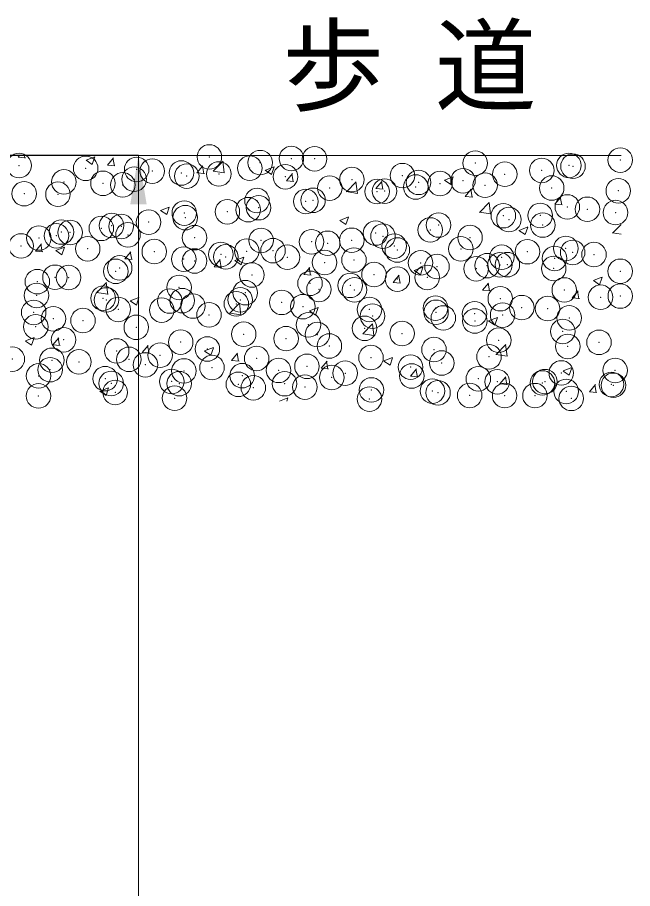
# Model space of a CAD drawing. Units: millimetres at full size, sheet at 1:20; details may follow other scales. Extents: x 77366 to 95666, y -7115 to 5664.
# Drawn here: x 80144 to 80394.6, y 3996.4 to 4351.3 of the extents above; entities that cross this region are included whole.
import ezdxf
from ezdxf.enums import TextEntityAlignment as Align

# ---------------------------------------------------------------- set-up
doc = ezdxf.new("R2010")
doc.units = ezdxf.units.MM
doc.header["$LTSCALE"] = 20
doc.header["$PDMODE"] = 32
doc.header["$PDSIZE"] = 10
doc.layers.add('基礎', color=7, linetype='Continuous', lineweight=5)
doc.layers.add('寸法線', color=7, linetype='Continuous', lineweight=13)
doc.layers.add('文字', color=7, linetype='Continuous')
doc.styles.add('ＭＳ ゴシック', font='')
doc.styles.get('ＭＳ ゴシック').set_extended_font_data('MS Gothic')

# ---------------------------------------------------------------- blocks, each defined once
blk = doc.blocks.new('filled_arrow')
at = {"color": 0, "linetype": 'Continuous', "lineweight": -2}
blk.add_solid([(7.5, 1.25), (0, 0), (7.5, -1.25)], dxfattribs=at)

msp = doc.modelspace()

# ---------------------------------------------------------------- linework, layer by layer
at = {"layer": '基礎', "color": 3, "lineweight": 13}
msp.add_line((79898.3, 4295.06), (80389.86, 4295.06), dxfattribs=at)
at = {"layer": '基礎'}
for p, q in [((80144.25, 4294.37), (80144.83, 4295.06)), ((80147.07, 4294.06), (80146.88, 4295.06)), ((80144.25, 4294.36), (80147.29, 4294.1)), ((80171.96, 4293.16), (80174.49, 4291.45)), ((80171.98, 4293.19), (80175.54, 4294.56)), ((80174.49, 4291.45), (80175.52, 4294.52)), ((80180.69, 4291.18), (80183.13, 4294.1)), ((80183.5, 4290.87), (80182.92, 4294.06)), ((80223.79, 4288.7), (80227.74, 4292.82)), ((80228.25, 4287.99), (80227.69, 4292.81)), ((80180.69, 4291.18), (80183.72, 4290.91)), ((80217.12, 4287.99), (80219.57, 4290.91)), ((80217.12, 4287.99), (80220.16, 4287.72)), ((80219.94, 4287.68), (80219.35, 4290.87)), ((80223.75, 4288.77), (80228.27, 4288.07)), ((80244.97, 4289.09), (80247.49, 4287.38)), ((80244.98, 4289.12), (80248.54, 4290.49)), ((80247.49, 4287.38), (80248.52, 4290.45)), ((80253.56, 4284.8), (80256.01, 4287.72)), ((80253.56, 4284.8), (80256.6, 4284.54)), ((80256.38, 4284.5), (80255.79, 4287.68)), ((80278, 4280.29), (80281.96, 4284.41)), ((80282.47, 4279.58), (80281.91, 4284.41)), ((80290, 4281.62), (80292.45, 4284.54)), ((80292.81, 4281.31), (80292.23, 4284.49)), ((80317.97, 4285.02), (80320.5, 4283.31)), ((80317.99, 4285.06), (80321.55, 4286.42)), ((80320.5, 4283.31), (80321.53, 4286.38)), ((80290, 4281.61), (80293.03, 4281.35)), ((80326.43, 4278.43), (80328.88, 4281.35)), ((80329.25, 4278.12), (80328.66, 4281.3)), ((80277.97, 4280.36), (80282.48, 4279.66)), ((80326.43, 4278.43), (80329.47, 4278.16)), ((80362.87, 4275.24), (80365.32, 4278.16)), ((80365.69, 4274.93), (80365.1, 4278.12)), ((80202.3, 4272.74), (80205.86, 4274.1)), ((80204.81, 4271), (80205.84, 4274.07)), ((80332.22, 4271.88), (80336.17, 4276)), ((80336.69, 4271.17), (80336.12, 4276)), ((80362.87, 4275.24), (80365.91, 4274.97)), ((80202.28, 4272.7), (80204.81, 4271)), ((80275.31, 4268.67), (80278.86, 4270.04)), ((80277.81, 4266.93), (80278.84, 4270)), ((80332.18, 4271.96), (80336.7, 4271.26)), ((80275.29, 4268.63), (80277.82, 4266.93)), ((80386.43, 4263.47), (80389.86, 4267.04)), ((80348.3, 4264.57), (80350.82, 4262.86)), ((80348.31, 4264.6), (80351.87, 4265.97)), ((80350.82, 4262.86), (80351.85, 4265.93)), ((80386.4, 4263.55), (80389.86, 4263.01)), ((80151.3, 4256.16), (80153.75, 4259.08)), ((80151.3, 4256.15), (80154.33, 4255.89)), ((80154.12, 4255.85), (80153.53, 4259.03)), ((80159.6, 4256.32), (80162.13, 4254.61)), ((80159.62, 4256.35), (80163.18, 4257.72)), ((80162.13, 4254.61), (80163.16, 4257.68)), ((80187.73, 4252.97), (80190.18, 4255.89)), ((80190.55, 4252.66), (80189.97, 4255.84)), ((80187.73, 4252.97), (80190.77, 4252.7)), ((80224.17, 4249.78), (80226.62, 4252.7)), ((80226.99, 4249.47), (80226.4, 4252.66)), ((80232.61, 4252.25), (80235.13, 4250.54)), ((80232.62, 4252.29), (80236.18, 4253.65)), ((80235.13, 4250.55), (80236.16, 4253.62)), ((80224.17, 4249.78), (80227.21, 4249.51)), ((80260.61, 4246.59), (80263.06, 4249.51)), ((80263.43, 4246.28), (80262.84, 4249.47)), ((80305.63, 4248.22), (80309.19, 4249.58)), ((80308.14, 4246.48), (80309.17, 4249.55)), ((80260.61, 4246.59), (80263.64, 4246.32)), ((80298.43, 4245.06), (80299.49, 4246.32)), ((80299.5, 4245.06), (80299.28, 4246.28)), ((80305.61, 4248.18), (80308.14, 4246.48)), ((80381, 4245.06), (80382.19, 4245.51)), ((80382.03, 4245.06), (80382.17, 4245.48)), ((80176.3, 4239.21), (80180.26, 4243.33)), ((80180.77, 4238.5), (80180.21, 4243.33)), ((80297.05, 4243.41), (80298.43, 4245.06)), ((80297.05, 4243.4), (80300.08, 4243.14)), ((80299.86, 4243.1), (80299.5, 4245.06)), ((80333.48, 4240.22), (80335.93, 4243.14)), ((80336.3, 4239.91), (80335.71, 4243.09)), ((80378.62, 4244.11), (80381.15, 4242.41)), ((80378.64, 4244.15), (80381, 4245.06)), ((80381.14, 4242.41), (80382.03, 4245.06)), ((80176.27, 4239.29), (80180.79, 4238.59)), ((80333.48, 4240.21), (80336.52, 4239.95)), ((80369.92, 4237.03), (80372.37, 4239.95)), ((80372.74, 4236.72), (80372.15, 4239.9)), ((80189.92, 4235.86), (80192.45, 4234.16)), ((80189.94, 4235.9), (80193.5, 4237.27)), ((80192.45, 4234.16), (80193.48, 4237.23)), ((80230.52, 4230.8), (80234.48, 4234.93)), ((80234.99, 4230.1), (80234.43, 4234.92)), ((80369.92, 4237.03), (80372.96, 4236.76)), ((80262.93, 4231.8), (80265.46, 4230.09)), ((80262.95, 4231.83), (80266.5, 4233.2)), ((80265.45, 4230.09), (80266.48, 4233.16)), ((80230.48, 4230.88), (80235, 4230.18)), ((80335.94, 4227.73), (80338.46, 4226.02)), ((80335.95, 4227.76), (80339.51, 4229.13)), ((80338.46, 4226.02), (80339.49, 4229.09)), ((80284.74, 4222.39), (80288.69, 4226.52)), ((80289.21, 4221.69), (80288.64, 4226.51)), ((80147.26, 4219.52), (80150.81, 4220.88)), ((80149.77, 4217.78), (80150.8, 4220.85)), ((80158.35, 4217.95), (80160.8, 4220.86)), ((80161.16, 4217.64), (80160.58, 4220.82)), ((80284.7, 4222.47), (80289.22, 4221.77)), ((80147.24, 4219.48), (80149.77, 4217.78)), ((80158.35, 4217.94), (80161.38, 4217.68)), ((80194.78, 4214.76), (80197.23, 4217.68)), ((80197.6, 4214.45), (80197.01, 4217.63)), ((80220.26, 4215.45), (80223.82, 4216.81)), ((80222.77, 4213.71), (80223.8, 4216.78)), ((80338.95, 4213.99), (80342.91, 4218.11)), ((80343.42, 4213.28), (80342.86, 4218.1)), ((80194.78, 4214.75), (80197.82, 4214.49)), ((80220.25, 4215.41), (80222.77, 4213.71)), ((80231.22, 4211.57), (80233.67, 4214.49)), ((80234.04, 4211.26), (80233.45, 4214.44)), ((80338.92, 4214.06), (80343.43, 4213.36)), ((80231.22, 4211.57), (80234.26, 4211.3)), ((80267.66, 4208.38), (80270.11, 4211.3)), ((80270.47, 4208.07), (80269.89, 4211.26)), ((80293.25, 4211.34), (80295.78, 4209.64)), ((80293.27, 4211.38), (80296.83, 4212.75)), ((80295.78, 4209.64), (80296.81, 4212.71)), ((80267.66, 4208.38), (80270.69, 4208.11)), ((80304.09, 4205.19), (80306.54, 4208.11)), ((80306.91, 4204.88), (80306.32, 4208.07)), ((80366.26, 4207.27), (80368.79, 4205.57)), ((80366.28, 4207.31), (80369.83, 4208.68)), ((80368.78, 4205.57), (80369.81, 4208.64)), ((80304.09, 4205.19), (80307.13, 4204.92)), ((80340.53, 4202.01), (80342.98, 4204.92)), ((80343.35, 4201.7), (80342.76, 4204.88)), ((80177.56, 4199.03), (80180.09, 4197.32)), ((80177.58, 4199.06), (80181.14, 4200.43)), ((80180.09, 4197.32), (80181.12, 4200.39)), ((80340.53, 4202), (80343.57, 4201.74)), ((80376.97, 4198.82), (80379.42, 4201.74)), ((80379.79, 4198.51), (80379.2, 4201.69)), ((80250.75, 4195.06), (80254.14, 4196.36)), ((80253.7, 4195.06), (80254.12, 4196.33)), ((80376.97, 4198.81), (80380, 4198.55))]:
    msp.add_line(p, q, dxfattribs=at)
for p in [(80222.19, 4294.5), (80255.59, 4293.86), (80265.02, 4293.74), (80144.68, 4291.01), (80171.8, 4289.86), (80238.64, 4289.93), (80242.87, 4292.19), (80330.47, 4291.97), (80368.62, 4291.05), (80370.3, 4290.69), (80389.54, 4293.22), (80192.57, 4289.41), (80198.92, 4288.72), (80210.79, 4287.96), (80212.98, 4286.68), (80226.04, 4287.57), (80253.16, 4286.43), (80300.84, 4286.89), (80342.53, 4287.47), (80357.59, 4289.01), (80162.94, 4284.32), (80178.83, 4283.75), (80186.9, 4283.1), (80191.55, 4285.43), (80280.27, 4285.28), (80307.39, 4284.14), (80316.15, 4283.66), (80325.5, 4284.79), (80334.51, 4282.99), (80146.75, 4279.53), (80160.51, 4279.3), (80271.22, 4281.8), (80290.49, 4280.41), (80293.55, 4280.58), (80306.26, 4282.25), (80361.63, 4281.84), (80388.75, 4280.7), (80241.59, 4276.72), (80261.46, 4276.36), (80264.41, 4276.83), (80229.51, 4272.15), (80238.02, 4273.02), (80242.22, 4273.82), (80368, 4274.13), (80376.18, 4273.18), (80211.97, 4271.63), (80212.36, 4269.77), (80341.92, 4270.56), (80344.22, 4268.98), (80356.94, 4270.65), (80387.62, 4271.83), (80178.18, 4265.39), (80182.34, 4266.55), (80186.28, 4266.19), (80197.42, 4267.93), (80315.53, 4266.75), (80358, 4266.75), (80152.72, 4261.46), (80159.89, 4262.38), (80161.91, 4263.91), (80165.47, 4263.72), (80189.03, 4262.76), (80216.15, 4261.61), (80289.87, 4263.5), (80292.9, 4262.22), (80312.14, 4264.75), (80328.37, 4261.66), (80145.5, 4258.23), (80243.26, 4260.47), (80263.79, 4259.92), (80270.38, 4259.32), (80280.18, 4260.54), (80297.5, 4258.18), (80172.62, 4257.08), (80199.74, 4255.94), (80226.86, 4254.79), (80237.4, 4256.11), (80248.1, 4256.32), (80298.75, 4256.58), (80324.62, 4257.03), (80351.74, 4255.89), (80367.38, 4257.22), (80370.17, 4255.59), (80378.85, 4254.74), (80211.74, 4252.86), (80216.14, 4252.11), (80228.86, 4253.79), (80253.97, 4253.64), (80269.12, 4251.49), (80281.09, 4252.5), (80308.21, 4251.35), (80341.3, 4253.65), (80362.81, 4253.15), (80184.06, 4247.89), (80185.66, 4249.28), (80314.91, 4249.84), (80330.86, 4248.94), (80335.33, 4250.21), (80340.55, 4250.51), (80343.57, 4250.61), (80362.45, 4249.06), (80389.56, 4247.92), (80152.1, 4243.68), (80159.28, 4245.47), (80164.82, 4245.36), (80239.5, 4246.41), (80289.25, 4246.59), (80298.77, 4244.72), (80310.92, 4245.42), (80209.87, 4241.32), (80263.17, 4243.01), (80266.82, 4240.51), (80279.54, 4242.18), (80281.29, 4240.34), (80366.76, 4240.31), (80151.8, 4238.08), (80178.92, 4236.94), (80236.79, 4239.2), (80340.68, 4236.74), (80381.53, 4237.33), (80389.57, 4237.82), (80180.24, 4236.24), (80206.04, 4235.79), (80211.13, 4235.95), (80215.5, 4233.75), (80233.16, 4234.65), (80234.74, 4236.28), (80251.67, 4235.25), (80260.27, 4233.5), (80349.45, 4233.11), (80150.62, 4231.15), (80185.04, 4232.37), (80202.78, 4232.08), (80222.04, 4230.17), (80287.39, 4232.35), (80288.64, 4229.67), (80314.3, 4232.93), (80314.51, 4231.21), (80330.21, 4230.58), (80341.63, 4230.06), (80359.95, 4232.73), (80158.66, 4228.56), (80170.7, 4227.85), (80262.55, 4226.1), (80317.49, 4228.9), (80330.32, 4227.65), (80368.75, 4228.92), (80151.46, 4225.32), (80192.42, 4225.08), (80285.41, 4224.68), (80300.69, 4222.56), (80366.14, 4223.4), (80162.79, 4220), (80210.51, 4219.04), (80236.17, 4222.29), (80253.45, 4220.47), (80266.17, 4222.15), (80340.06, 4219.82), (80380.89, 4218.97), (80184.43, 4215.46), (80221.37, 4216.25), (80271.07, 4217.48), (80313.68, 4216.02), (80368.17, 4217.3), (80141.91, 4212.12), (80189.41, 4212.04), (80202.13, 4213.72), (80241.44, 4212.39), (80288.02, 4212.76), (80336.09, 4213.07), (80158.04, 4211.65), (80169.03, 4210.98), (80196.15, 4209.83), (80223.26, 4208.69), (80261.94, 4209.19), (80304.13, 4208.87), (80316.85, 4210.54), (80152.62, 4205.3), (80157.33, 4207.82), (80211.82, 4207.3), (80235.55, 4205.38), (80250.38, 4207.54), (80272.05, 4204.64), (80277.5, 4206.4), (80304.62, 4205.25), (80365.53, 4206.49), (80387.47, 4207.51), (80179.74, 4204.16), (80182.19, 4202.22), (80206.86, 4203.01), (80209.89, 4202.13), (80233.98, 4201.86), (80252.81, 4202.11), (80331.74, 4204.1), (80339.44, 4202.91), (80357.85, 4202.42), (80358.85, 4202.96), (80385.97, 4201.81), (80386.76, 4201.47), (80183.81, 4198.55), (80240.09, 4200.44), (80261.09, 4200.72), (80288.21, 4199.57), (80313.06, 4199.1), (80315.33, 4198.43), (80367.52, 4198.94), (80152.57, 4197.13), (80208.01, 4196.21), (80287.4, 4195.85), (80328.22, 4197.34), (80342.45, 4197.28), (80354.81, 4197.26), (80369.57, 4196.13)]:
    msp.add_point(p, dxfattribs=at)
at = {"layer": '寸法線'}
for p, q in [((79918.3, 4295.17), (80193.3, 4295.17)), ((80193.3, 4295.17), (80193.3, 2995.17))]:
    msp.add_line(p, q, dxfattribs=at)

# ---------------------------------------------------------------- block references
at = {"layer": '寸法線', "xscale": 2.67, "yscale": 2.67, "rotation": 270}
msp.add_blockref('filled_arrow', (80193.3, 4295.17), dxfattribs=at)

# ---------------------------------------------------------------- texts
at = {"layer": '文字', "style": 'ＭＳ ゴシック'}
msp.add_text('歩 道', height=30.38, dxfattribs=at).set_placement((80303.66, 4331.73), align=Align.MIDDLE_CENTER)

doc.saveas('drawing.dxf')
